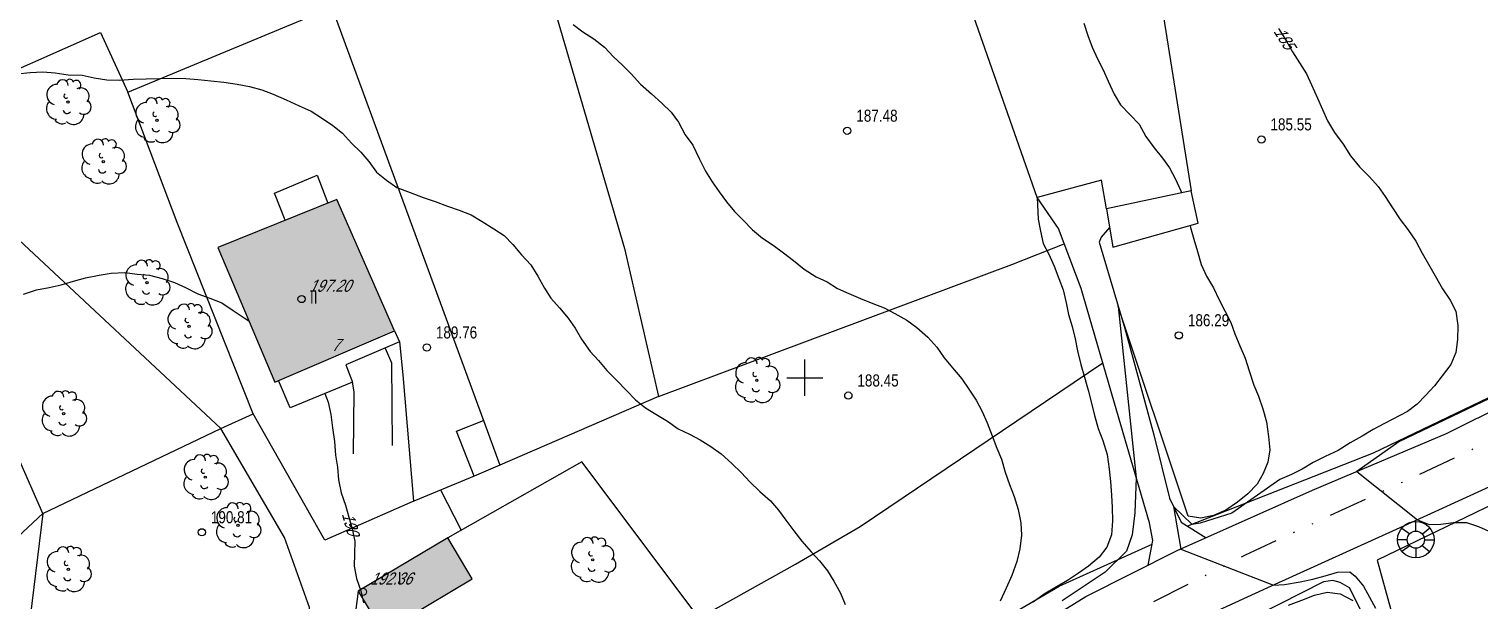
# Model space of a CAD drawing. Header units: metres. Extents: x 523239 to 523998, y 4669208 to 4669802.
# Drawn here: x 523335.8 to 523455.9, y 4669681.6 to 4669728.9 of the extents above; entities that cross this region are included whole.
import ezdxf
from ezdxf.enums import TextEntityAlignment as Align

# ---------------------------------------------------------------- set-up
doc = ezdxf.new("R2010")
doc.units = ezdxf.units.M
doc.header["$MEASUREMENT"] = 0
doc.linetypes.add('MORSE_D', pattern=[31.75, 12.7, -6.35, 0, -6.35, 0, -6.35])
for name, color, linetype in [('031006 Cota terreno', 9, 'Continuous'), ('031007 Cota edificio', 7, 'Continuous'), ('032011 Curva cada 1 m', 40, 'Continuous'), ('032015 Curva cada 5 m', 34, 'Continuous'), ('033006 Texto cota terreno', 9, 'Continuous'), ('033007 Texto cota edificio', 9, 'Continuous'), ('033015 Texto curva maestra', 42, 'Continuous'), ('052001 Edificacion', 2, 'Continuous'), ('052004 Porche Tejavana', 7, 'Continuous'), ('052016 Cobertizo', 7, 'Continuous'), ('052020 Edificacion alero', 2, 'Continuous'), ('053009 Texto altura edificio predominante', 7, 'Continuous'), ('063002 Texto portal', 7, 'Continuous'), ('072001 Borde aglomerado u hormigon', 7, 'Continuous'), ('072003 Camino', 7, 'Continuous'), ('072027 Pavimento', 9, 'Continuous'), ('082001 Valla Alambrada', 7, 'ALAMBRADA'), ('082002 Muro Tapia', 6, 'Continuous'), ('082003 Puerta', 7, 'Continuous'), ('082004 Linde', 3, 'Continuous'), ('082009 Linde Antigua', 104, 'Continuous'), ('101001 Arbol', 3, 'Continuous'), ('102006 Seto', 3, 'SETO'), ('141001 Farola baculo', 7, 'Continuous'), ('202001 Eje Calle', 254, 'MORSE_D'), ('990001 Sombreados', 7, 'Continuous'), ('992007 Cuadricula', 7, 'Continuous')]:
    doc.layers.add(name, color=color, linetype=linetype)
doc.styles.get("Standard").update_dxf_attribs({"font": 'arial.ttf'})
doc.linetypes.add('ALAMBRADA', pattern='A,3,[131,GEOGRAMA.SHX,S=0.5,R=0,X=0,Y=0],3', length=6)
doc.linetypes.add('SETO', pattern='A,0,-1.2,1,[135,GEOGRAMA.SHX,S=0.4,R=0,X=0.5,Y=-0.5],1', length=3.2)

# ---------------------------------------------------------------- blocks, each defined once
blk = doc.blocks.new('COTAP')
at = {"color": 0}
blk.add_circle((0, 0), 0.3, dxfattribs=at)
blk = doc.blocks.new('FAROLAG')
at = {"color": 0}
for p, q in [((0, 0.71), (0, 1.51)), ((-0.71, 0), (-1.51, 0)), ((-1.17, 0.96), (-0.51, 0.49)), ((1.17, 0.95), (0.55, 0.45)), ((0.71, 0), (1.51, 0)), ((-1.17, -0.95), (-0.51, -0.48)), ((0, -0.71), (0, -1.51)), ((1.13, -1), (0.51, -0.49))]:
    blk.add_line(p, q, dxfattribs=at)
for radius in [1.51, 0.71]:
    blk.add_circle((0, 0), radius, dxfattribs=at)
blk = doc.blocks.new('ARBOL')
at = {"color": 0}
blk.add_circle((0, 0), 0.0939, dxfattribs=at)
for centre, radius, start, end in [((-0.9, 0.61), 0.852, 92.28, 254.58), ((-0.45, 1.37), 0.48, 359.2878, 173.6078), ((0.16, 1.55), 0.336, 23.1565, 160.4665), ((0.7, 1.41), 0.384, 301.578, 139.328), ((-0.15, 0.51), 0.192, 119.14, 310.56), ((1.05, 0.46), 0.708, 319.8556, 114.7656), ((1.31, -0.4), 0.612, 235.5275, 62.0275), ((-0.89, -0.54), 0.888, 142.64, 266.54), ((-0.06, -0.61), 0.336, 189.64, 323.88), ((0.48, -1), 0.852, 224.67, 0.24), ((-0.48, -1.08), 0.72, 213.78, 295.32)]:
    blk.add_arc(centre, radius, start, end, dxfattribs=at)

msp = doc.modelspace()

# ---------------------------------------------------------------- hatches: boundary and pattern name
at = {"layer": '990001 Sombreados', "true_color": 0xafafaf}
for points in [[(523351.43, 4669710.79), (523356.15, 4669699.64), (523366.06, 4669703.88), (523361.28, 4669714.77)], [(523370.45, 4669686.73), (523363.04, 4669682.31), (523363.28, 4669681.91), (523365.08, 4669678.91), (523372.48, 4669683.33)]]:
    msp.add_hatch(color=253, dxfattribs=at).paths.add_polyline_path(points, flags=0)

# ---------------------------------------------------------------- linework, layer by layer
at = {"layer": '032011 Curva cada 1 m'}
for points, elevation in [([(523380.83, 4669729.26), (523381.64, 4669728.66), (523382.54, 4669728.08), (523383.43, 4669727.39), (523384.18, 4669726.59), (523384.91, 4669725.9), (523385.63, 4669725.17), (523386.41, 4669724.32), (523387.31, 4669723.51), (523388.18, 4669722.76), (523388.93, 4669721.99), (523389.55, 4669721.16), (523390.11, 4669720.13), (523390.72, 4669719.26), (523391.26, 4669718.17), (523391.78, 4669717.1), (523392.32, 4669716.24), (523392.91, 4669715.4), (523393.53, 4669714.56), (523394.19, 4669713.76), (523394.9, 4669713.06), (523395.67, 4669712.24), (523396.5, 4669711.57), (523397.37, 4669710.99), (523398.24, 4669710.35), (523399.05, 4669709.7), (523399.94, 4669708.98), (523400.93, 4669708.37), (523401.84, 4669707.94), (523402.7, 4669707.4), (523403.64, 4669706.99), (523404.6, 4669706.56), (523405.62, 4669706.16), (523406.56, 4669705.8), (523407.45, 4669705.32), (523408.44, 4669704.78), (523409.27, 4669704.15), (523410.18, 4669703.35), (523410.92, 4669702.52), (523411.54, 4669701.65), (523412.22, 4669700.83), (523412.99, 4669699.92), (523413.56, 4669699.05), (523414.17, 4669698.13), (523414.67, 4669697.2), (523415.09, 4669696.25), (523415.5, 4669695.17), (523415.89, 4669694.17), (523416.27, 4669693.24), (523416.57, 4669692.16), (523416.95, 4669691.14), (523417.33, 4669690.15), (523417.65, 4669689.08), (523417.87, 4669687.97), (523417.94, 4669686.94), (523417.8, 4669685.82), (523417.55, 4669684.78), (523417.13, 4669683.62), (523416.65, 4669682.55), (523416.17, 4669681.49)], 188), ([(523423.1, 4669729.37), (523423.42, 4669728.35), (523423.78, 4669727.38), (523424.22, 4669726.42), (523424.7, 4669725.52), (523425.09, 4669724.58), (523425.59, 4669723.5), (523426.11, 4669722.62), (523426.93, 4669721.79), (523427.68, 4669721), (523428.23, 4669719.99), (523428.9, 4669719.04), (523429.59, 4669718.2), (523430.19, 4669717.4), (523430.67, 4669716.45), (523431.11, 4669715.47), (523431.18, 4669715.31)], 186), ([(523334.83, 4669725.18), (523335.91, 4669725.28), (523336.96, 4669725.34), (523337.96, 4669725.27), (523339.03, 4669725.1), (523340.19, 4669725.06), (523341.2, 4669724.84), (523342.23, 4669724.69), (523343.28, 4669724.66), (523344.43, 4669724.74), (523345.51, 4669724.75), (523346.64, 4669724.8), (523347.72, 4669724.83), (523348.77, 4669724.8), (523349.79, 4669724.7), (523350.84, 4669724.6), (523351.93, 4669724.49), (523353.04, 4669724.31), (523354.05, 4669724.14), (523355.07, 4669723.84), (523356.01, 4669723.49), (523357.08, 4669723.01), (523358.16, 4669722.52), (523359.15, 4669722.09), (523360.01, 4669721.53), (523360.94, 4669720.89), (523361.74, 4669720.25), (523362.48, 4669719.44), (523363.27, 4669718.68), (523363.93, 4669717.9), (523364.57, 4669717.03), (523365.39, 4669716.37), (523366.25, 4669715.77), (523367.33, 4669715.35), (523368.43, 4669714.94), (523369.42, 4669714.6), (523370.44, 4669714.2), (523371.4, 4669713.88), (523372.39, 4669713.49), (523373.31, 4669712.93), (523374.27, 4669712.34), (523375.12, 4669711.78), (523375.83, 4669711.03), (523376.55, 4669710.19), (523377.32, 4669709.34), (523377.91, 4669708.41), (523378.46, 4669707.43), (523378.99, 4669706.58), (523379.7, 4669705.79), (523380.42, 4669704.94), (523380.99, 4669704.1), (523381.53, 4669703.2), (523382.24, 4669702.18), (523382.92, 4669701.42), (523383.62, 4669700.6), (523384.42, 4669699.79), (523385.25, 4669698.95), (523385.98, 4669698.17), (523386.83, 4669697.51), (523387.67, 4669696.97), (523388.63, 4669696.41), (523389.53, 4669695.75), (523390.45, 4669695.33), (523391.34, 4669694.85), (523392.22, 4669694.31), (523393.08, 4669693.7), (523393.96, 4669692.9), (523394.77, 4669692.11), (523395.46, 4669691.37), (523396.29, 4669690.57), (523397.15, 4669689.79), (523397.82, 4669689.02), (523398.42, 4669688.2), (523399.08, 4669687.3), (523399.76, 4669686.45), (523400.53, 4669685.57), (523401.21, 4669684.83), (523401.88, 4669683.99), (523402.41, 4669683.14), (523402.95, 4669682.16), (523403.34, 4669681.21)], 189), ([(523419.23, 4669714.92), (523419.31, 4669713.13), (523419.51, 4669712.14), (523419.71, 4669711.13), (523420.19, 4669710.23), (523420.62, 4669709.24), (523421.01, 4669708.23), (523421.37, 4669707.29), (523421.63, 4669706.21), (523421.83, 4669705.23), (523422.11, 4669704.23), (523422.38, 4669703.23), (523422.56, 4669702.23), (523422.83, 4669701.09), (523423.13, 4669700.05), (523423.44, 4669698.97), (523423.71, 4669697.89), (523423.96, 4669696.88), (523424.28, 4669695.78), (523424.66, 4669694.81), (523425.01, 4669693.65), (523425.19, 4669692.43), (523425.3, 4669691.41), (523425.37, 4669690.28), (523425.43, 4669689.25), (523425.45, 4669688.13), (523425.38, 4669686.97), (523424.99, 4669685.96), (523424.35, 4669685.12), (523423.48, 4669684.38), (523422.66, 4669683.8), (523421.74, 4669683.19), (523420.68, 4669682.6), (523419.8, 4669682.06), (523418.9, 4669681.41)], 187), ([(523431.88, 4669712.62), (523431.91, 4669712.44), (523432.18, 4669711.47), (523432.48, 4669710.45), (523432.79, 4669709.39), (523433.25, 4669708.41), (523433.81, 4669707.44), (523434.29, 4669706.46), (523434.76, 4669705.54), (523435.24, 4669704.58), (523435.59, 4669703.63), (523436, 4669702.63), (523436.43, 4669701.62), (523436.77, 4669700.57), (523437.15, 4669699.39), (523437.55, 4669698.46), (523437.9, 4669697.41), (523438.2, 4669696.35), (523438.37, 4669695.14), (523438.47, 4669694.01), (523438.32, 4669692.99), (523437.94, 4669692.05), (523437.43, 4669691.17), (523436.66, 4669690.39), (523435.81, 4669689.69), (523434.83, 4669689.02), (523433.83, 4669688.57), (523432.77, 4669688.35), (523431.71, 4669688.52), (523425.94, 4669705.91), (523427.43, 4669691.7), (523427.32, 4669688.79), (523427.09, 4669686.98), (523426.62, 4669685.62), (523424.86, 4669683.88), (523421.3, 4669681.52)], 186), ([(523457.93, 4669698.89), (523449.16, 4669694.68), (523445.67, 4669692.22), (523450.69, 4669688.21), (523451.65, 4669687.85), (523452.63, 4669687.87), (523453.68, 4669687.99), (523454.75, 4669687.99), (523455.75, 4669687.67), (523456.84, 4669687.18)], 184), ([(523440.01, 4669681.15), (523441.13, 4669681.58), (523442.17, 4669681.99), (523443.21, 4669682.24), (523444.31, 4669682.09), (523445.35, 4669681.55)], 186)]:
    msp.add_lwpolyline(points, dxfattribs=dict(at, elevation=elevation))
at = {"layer": '032015 Curva cada 5 m'}
for points, elevation in [([(523439.19, 4669728.94), (523439.85, 4669727.88), (523440.36, 4669727), (523440.94, 4669726.1), (523441.5, 4669725.18), (523441.93, 4669724.26), (523442.41, 4669723.17), (523442.85, 4669722.22), (523443.24, 4669721.27), (523443.82, 4669720.32), (523444.54, 4669719.34), (523445.14, 4669718.37), (523445.89, 4669717.46), (523446.72, 4669716.64), (523447.44, 4669715.85), (523448.03, 4669715), (523448.62, 4669714.07), (523449.27, 4669713.12), (523449.89, 4669712.27), (523450.55, 4669711.32), (523451.09, 4669710.31), (523451.61, 4669709.41), (523452.17, 4669708.43), (523452.77, 4669707.37), (523453.4, 4669706.43), (523453.86, 4669705.5), (523454.04, 4669704.32), (523454.02, 4669703.17), (523453.88, 4669702.09), (523453.45, 4669701.09), (523452.73, 4669700.16), (523452.11, 4669699.33), (523451.36, 4669698.53), (523450.67, 4669697.8), (523449.87, 4669697.21), (523447.98, 4669696.2), (523447.02, 4669695.7), (523446.13, 4669695.15), (523445.12, 4669694.59), (523444.14, 4669693.97), (523443.06, 4669693.47), (523442.06, 4669692.97), (523441.16, 4669692.41), (523440.26, 4669691.97), (523439.31, 4669691.57), (523435.34, 4669688.78), (523432.71, 4669687.96), (523432.04, 4669687.83), (523430.52, 4669689.33), (523431.12, 4669685.8), (523438.77, 4669682.8), (523439.69, 4669682.87), (523440.99, 4669683.09), (523442.05, 4669683.31), (523443.05, 4669683.59), (523444.08, 4669683.88), (523445.1, 4669683.92), (523445.54, 4669683.56), (523446.22, 4669682.73), (523446.73, 4669681.81), (523447.22, 4669680.91)], 185), ([(523335.34, 4669706.93), (523336.42, 4669707.28), (523337.48, 4669707.47), (523338.47, 4669707.7), (523339.48, 4669708), (523340.47, 4669708.27), (523341.6, 4669708.5), (523342.61, 4669708.67), (523343.73, 4669708.71), (523344.76, 4669708.58), (523345.76, 4669708.49), (523346.82, 4669708.22), (523347.84, 4669707.89), (523348.76, 4669707.48), (523349.78, 4669706.95), (523350.77, 4669706.6), (523351.76, 4669706.21), (523352.69, 4669705.58), (523353.61, 4669704.96), (523354, 4669704.72)], 190), ([(523360.27, 4669698.68), (523360.57, 4669697.97), (523360.77, 4669696.94), (523360.92, 4669695.84), (523361.09, 4669694.71), (523361.17, 4669693.58), (523361.32, 4669692.58), (523361.41, 4669691.53), (523361.63, 4669690.47), (523361.98, 4669689.45), (523362.27, 4669688.45), (523362.54, 4669687.47), (523362.76, 4669686.45), (523362.75, 4669685.4), (523362.71, 4669684.38), (523362.91, 4669683.37), (523363.26, 4669682.34), (523363.48, 4669681.35)], 190)]:
    msp.add_lwpolyline(points, dxfattribs=dict(at, elevation=elevation))
at = {"layer": '052001 Edificacion', "flags": 128}
msp.add_lwpolyline([(523370.45, 4669686.73), (523363.04, 4669682.31), (523363.28, 4669681.91), (523365.08, 4669678.91), (523372.48, 4669683.33), (523370.45, 4669686.73)], dxfattribs=at)
at = {"layer": '052004 Porche Tejavana', "flags": 128}
for points in [[(523357, 4669713.04), (523356.13, 4669715.28), (523359.64, 4669716.77), (523360.54, 4669714.47)], [(523366.06, 4669703.88), (523366.45, 4669702.96), (523362.02, 4669701.08), (523362.56, 4669699.64), (523357.41, 4669697.49), (523356.45, 4669699.77)], [(523372.63, 4669691.85), (523371.17, 4669695.56), (523373.41, 4669696.45)], [(523373.41, 4669696.45), (523374.77, 4669692.75), (523372.63, 4669691.85)]]:
    msp.add_lwpolyline(points, dxfattribs=at)
at = {"layer": '052016 Cobertizo', "flags": 128}
msp.add_lwpolyline([(523425.5, 4669710.82), (523432.54, 4669712.8), (523431.97, 4669715.48), (523424.95, 4669714), (523425.5, 4669710.82)], dxfattribs=at)
at = {"layer": '052020 Edificacion alero', "flags": 128}
msp.add_lwpolyline([(523351.43, 4669710.79), (523356.15, 4669699.64), (523366.06, 4669703.88), (523361.28, 4669714.77), (523351.43, 4669710.79)], dxfattribs=at)
at = {"layer": '072001 Borde aglomerado u hormigon', "flags": 128}
msp.add_lwpolyline([(523319.17, 4669612.59), (523325.87, 4669616.01), (523335.46, 4669622.16), (523345.43, 4669628.55), (523355.32, 4669634.05), (523368.5, 4669641.47), (523381.06, 4669648.49), (523387.77, 4669652.93), (523396.36, 4669658.81), (523402.36, 4669664.07), (523411.34, 4669672.43), (523417.86, 4669678.53), (523423.25, 4669681.86), (523430.82, 4669685.67), (523442.02, 4669690.68), (523453.11, 4669695.37), (523463.37, 4669700.49)], dxfattribs=at)
at = {"layer": '072003 Camino', "flags": 128}
for points in [[(523428.42, 4669684.46), (523428.79, 4669686.52), (523428.51, 4669687.98), (523425.82, 4669697.24), (523422.88, 4669707.39), (523420.98, 4669712.37), (523419.23, 4669714.92)], [(523425.22, 4669712.45), (523424.53, 4669711.65), (523424.37, 4669711.23), (523426.48, 4669704.09), (523428.88, 4669695.28), (523430.19, 4669690.02), (523431.15, 4669688.03), (523433.2, 4669686.73)], [(523369.86, 4669690.7), (523371.57, 4669687.37)]]:
    msp.add_lwpolyline(points, dxfattribs=at)
at = {"layer": '072027 Pavimento', "flags": 128}
for points in [[(523366.45, 4669702.96), (523366.73, 4669700.25), (523367.63, 4669689.76)], [(523492.21, 4669702.78), (523492.24, 4669703.14), (523488.67, 4669703.67), (523485.81, 4669703.59), (523482.62, 4669703.29), (523476.84, 4669701.34), (523469.31, 4669697.34), (523460.22, 4669692.58), (523449.55, 4669687.69), (523438.29, 4669682.58), (523431.2, 4669679.33), (523423.45, 4669674.64), (523416.54, 4669669.34), (523410.71, 4669664.13), (523402.28, 4669655.62)]]:
    msp.add_lwpolyline(points, dxfattribs=at)
at = {"layer": '082001 Valla Alambrada', "flags": 128}
for points in [[(523468.91, 4669785), (523469.26, 4669783.56), (523471.51, 4669773.45), (523475.3, 4669758.82), (523477.52, 4669749.46), (523478.72, 4669742.49), (523478.95, 4669736.69), (523478.24, 4669729.77), (523477.69, 4669722.08), (523477.41, 4669717.23), (523477.34, 4669715), (523477.31, 4669713.97), (523477.31, 4669712.87), (523477.13, 4669711.73), (523476.72, 4669710.71), (523476.03, 4669709.82), (523475.24, 4669709.04), (523461.29, 4669700.6), (523447.03, 4669693.76), (523431.67, 4669687.7)], [(523343.98, 4669723.66), (523360.87, 4669730.66), (523373.41, 4669696.45)], [(523341.72, 4669728.6), (523343.98, 4669723.66)], [(523354.34, 4669697), (523348.05, 4669712.86), (523343.98, 4669723.66)], [(523354.15, 4669662.9), (523357.88, 4669669.05), (523358.28, 4669670.31), (523358.81, 4669672.35), (523359.2, 4669677.42), (523359.02, 4669680.95), (523356.95, 4669686.76), (523351.69, 4669695.78), (523334.56, 4669711.81)], [(523332.82, 4669684.91), (523336.95, 4669688.74), (523328.18, 4669708.69)], [(523391.08, 4669680.3), (523381.56, 4669693.04), (523370.45, 4669686.73)], [(523462.62, 4669692.27), (523458.77, 4669690.41), (523447.36, 4669684.88), (523450.81, 4669672.37)], [(523372.63, 4669691.85), (523367.31, 4669689.63)], [(523449.48, 4669645.46), (523449.54, 4669649.66), (523449.03, 4669660.97), (523448.4, 4669672.33), (523447.15, 4669677.51), (523446.4, 4669679.92), (523445.79, 4669681.19), (523445.08, 4669682.59), (523444.31, 4669683.04), (523443.68, 4669683.2), (523442.92, 4669683.1), (523424.66, 4669673.82), (523427.63, 4669670.59), (523426.59, 4669669.29), (523423.46, 4669671.43), (523422.25, 4669670.34)]]:
    msp.add_lwpolyline(points, dxfattribs=at)
at = {"layer": '082002 Muro Tapia', "flags": 128}
for points in [[(523419.23, 4669714.92), (523413.04, 4669732.62), (523407.23, 4669748.13), (523397.7, 4669771.51), (523395.14, 4669780.57), (523394.13, 4669785)], [(523427.24, 4669744.65), (523429.5, 4669731.11), (523431.97, 4669715.48)], [(523424.95, 4669714), (523424.56, 4669716.37)], [(523365.28, 4669702.46), (523365.79, 4669701.22), (523365.85, 4669694.39)], [(523362.65, 4669693.69), (523362.7, 4669698.83), (523362.56, 4669699.64)], [(523360.28, 4669686.55), (523354.34, 4669697)], [(523336.95, 4669688.74), (523333.65, 4669661.64)]]:
    msp.add_lwpolyline(points, dxfattribs=at)
at = {"layer": '082003 Puerta', "flags": 128}
for points in [[(523424.56, 4669716.37), (523419.23, 4669714.92)], [(523351.69, 4669695.78), (523354.34, 4669697)], [(523367.31, 4669689.63), (523360.28, 4669686.55)]]:
    msp.add_lwpolyline(points, dxfattribs=at)
at = {"layer": '082004 Linde', "flags": 128}
for points in [[(523372.34, 4669747.65), (523378.78, 4669732.26), (523385.09, 4669710.7), (523387.89, 4669698.44)], [(523387.89, 4669698.44), (523417.13, 4669709.39), (523421.47, 4669711.08)], [(523387.89, 4669698.44), (523374.77, 4669692.75)]]:
    msp.add_lwpolyline(points, dxfattribs=at)
at = {"layer": '082009 Linde Antigua', "flags": 128}
for points in [[(523391.24, 4669680.08), (523399.23, 4669684.55), (523404.59, 4669687.68), (523424.66, 4669701.23)], [(523401.44, 4669666.41), (523408.75, 4669672.62), (523412.42, 4669675.99), (523414.87, 4669678.55), (523417.52, 4669680.65), (523421.06, 4669682.73), (523428.73, 4669686.2)]]:
    msp.add_lwpolyline(points, dxfattribs=at)
at = {"layer": '102006 Seto', "flags": 128}
for points in [[(523330.25, 4669723.51), (523341.72, 4669728.6)], [(523336.95, 4669688.74), (523351.69, 4669695.78)], [(523363.04, 4669682.31), (523361.65, 4669671.64), (523360.6, 4669666.03), (523359.64, 4669662.98)]]:
    msp.add_lwpolyline(points, dxfattribs=at)
at = {"layer": '202001 Eje Calle', "ltscale": 0.25, "flags": 128}
msp.add_lwpolyline([(523314.62, 4669604.55), (523318.5, 4669608.45), (523329.14, 4669615.58), (523344.95, 4669625.63), (523356.46, 4669631.59), (523367.98, 4669638.03), (523383.37, 4669646.98), (523391.46, 4669651.86), (523397.42, 4669656.54), (523404.99, 4669663.25), (523415.34, 4669672.81), (523420.12, 4669676.43), (523428.22, 4669681.11), (523436.41, 4669685.31), (523454.43, 4669693.66), (523463.7, 4669698.45), (523474.33, 4669703.62), (523480.74, 4669707.11), (523483.22, 4669707.49)], dxfattribs=at)
at = {"layer": '992007 Cuadricula'}
for points in [[(523400, 4669698.5), (523400, 4669701.5)], [(523398.5, 4669700), (523401.5, 4669700)]]:
    msp.add_lwpolyline(points, dxfattribs=at)

# ---------------------------------------------------------------- block references
at = {"layer": '031006 Cota terreno'}
for p in [(523403.51, 4669720.46, 187.49), (523437.78, 4669719.74, 185.55), (523368.72, 4669702.5, 189.76), (523430.95, 4669703.51, 186.29), (523403.6, 4669698.52, 188.45), (523350.1, 4669687.19, 190.81)]:
    msp.add_blockref('COTAP', p, dxfattribs=at)
at = {"layer": '031007 Cota edificio'}
for p in [(523358.36, 4669706.52, 197.2), (523363.43, 4669682.26, 192.36)]:
    msp.add_blockref('COTAP', p, dxfattribs=at)
at = {"layer": '101001 Arbol'}
for p in [(523339.02, 4669722.84), (523346.39, 4669721.33), (523341.95, 4669717.91), (523345.57, 4669707.88), (523349.05, 4669704.25), (523396.03, 4669699.79), (523338.66, 4669697.02), (523350.39, 4669691.76), (523353.09, 4669687.77), (523339.06, 4669684.13), (523382.45, 4669684.91)]:
    msp.add_blockref('ARBOL', p, dxfattribs=at)
at = {"layer": '141001 Farola baculo'}
msp.add_blockref('FAROLAG', (523450.56, 4669686.58), dxfattribs=at)

# ---------------------------------------------------------------- texts
at = {"layer": '033006 Texto cota terreno', "width": 0.8}
for s, p in [('187.48', (523404.26, 4669721.21, 187.49)), ('185.55', (523438.53, 4669720.49, 185.55)), ('186.29', (523431.7, 4669704.26, 186.29)), ('189.76', (523369.47, 4669703.25, 189.76)), ('188.45', (523404.35, 4669699.27, 188.45)), ('190.81', (523350.85, 4669687.94, 190.81))]:
    msp.add_text(s, height=1, dxfattribs=at).set_placement(p)
at = {"layer": '033007 Texto cota edificio', "oblique": 25, "width": 0.8}
for s, p in [('197.20', (523358.96, 4669707.12, 197.2)), ('192.36', (523364.03, 4669682.86, 192.36))]:
    msp.add_text(s, height=1, dxfattribs=at).set_placement(p)
at = {"layer": '033015 Texto curva maestra', "oblique": 25, "width": 0.8}
for s, rotation, p in [('185', 301.9, (523439.67, 4669728.17, 185)), ('190', 285.4, (523362.41, 4669687.94, 190))]:
    msp.add_text(s, height=1, rotation=rotation, dxfattribs=at).set_placement(p, align=Align.MIDDLE_CENTER)
at = {"layer": '053009 Texto altura edificio predominante', "width": 0.8}
msp.add_text('II', height=1, dxfattribs=at).set_placement((523359.05, 4669706.13))
msp.add_text('I', height=1, rotation=359.99, dxfattribs=at).set_placement((523366.31, 4669682.9))
at = {"layer": '063002 Texto portal', "oblique": 25, "width": 0.8}
msp.add_text('7', height=1, dxfattribs=at).set_placement((523360.84, 4669702.22))

doc.saveas('drawing.dxf')
